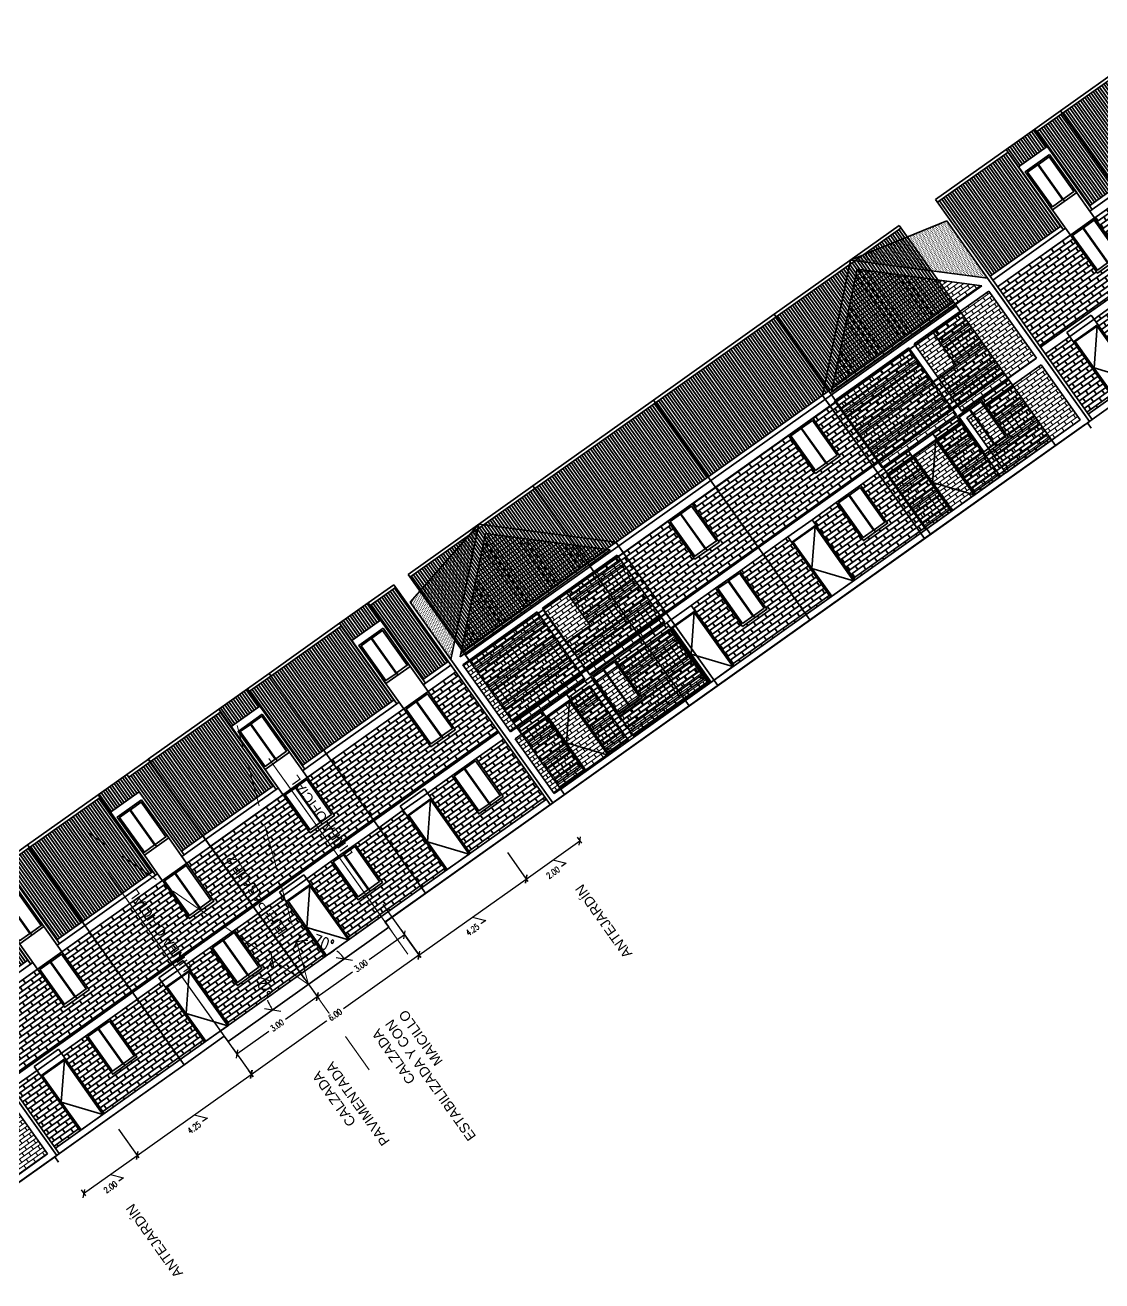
# Model space of a CAD drawing. Header units: metres. Extents: x 12 to 777, y -493 to 333.
# Drawn here: x 590.97 to 623.68, y -449.33 to -411.17 of the extents above; entities that cross this region are included whole.
import ezdxf

# ---------------------------------------------------------------- set-up
doc = ezdxf.new("R2010")
doc.units = ezdxf.units.M
doc.header["$LTSCALE"] = 5
doc.header["$MEASUREMENT"] = 0
doc.linetypes.add('HIDDEN', pattern=[0.375, 0.25, -0.125])
doc.layers.get('0').update_dxf_attribs({"color": 30})
for name, color, linetype, lineweight in [('A-ANNO-DIMS', 3, 'Continuous', 18), ('A-ANNO-TEXT', 3, 'Continuous', 18), ('A-ELEV-MBE1', 7, 'Continuous', 35), ('A-ELEV-OVHD', 3, 'HIDDEN', 18), ('A-ELEV-PATT', 8, 'Continuous', 18), ('A-SECT-MCUT', 7, 'Continuous', 35), ('G-ANNO-SYMB', 3, 'Continuous', 18), ('U-BLDG-TYPE', 7, 'Continuous', 35)]:
    doc.layers.add(name, color=color, linetype=linetype, lineweight=lineweight)
doc.styles.add('E-ARIAL', font='arial.ttf')
doc.styles.add('E-ROMANS', font='romans.shx', dxfattribs={"width": 0.8})
doc.dimstyles.new('E-0100_TICK_18', dxfattribs={"dimscale": 0.001, "dimtxt": 180, "dimasz": 180, "dimexe": 90, "dimexo": 60, "dimgap": 90, "dimtad": 0, "dimzin": 0, "dimdsep": 46, "dimtxsty": 'E-ROMANS', "dimblk": 'OBLIQUE', "dimcen": 90, "dimclrd": 256, "dimclre": 256, "dimclrt": 256, "dimadec": 0, "dimazin": 0, "dimtfac": 1, "dimtmove": 1, "dimatfit": 3, "dimldrblk": 'OPEN90', "dimfxl": 1, "dimtfill": 1, "dimtolj": 1, "dimtzin": 0, "dimarcsym": 0})
doc.dimstyles.new('E-0200_TICK_18', dxfattribs={"dimscale": 0.001, "dimtxt": 360, "dimasz": 360, "dimexe": 180, "dimexo": 120, "dimgap": 180, "dimtad": 0, "dimzin": 0, "dimdsep": 46, "dimtxsty": 'E-ROMANS', "dimblk": 'OBLIQUE', "dimcen": 180, "dimclrd": 256, "dimclre": 256, "dimclrt": 256, "dimadec": 0, "dimazin": 0, "dimtfac": 1, "dimtmove": 1, "dimatfit": 3, "dimldrblk": 'OPEN90', "dimfxl": 1, "dimtfill": 1, "dimtolj": 1, "dimtzin": 0, "dimarcsym": 0})

# ---------------------------------------------------------------- blocks, each defined once
blk = doc.blocks.new('casa atras')
h = blk.add_hatch()
h.set_pattern_fill('LINE', color=256, scale=0.025, angle=54.5872, style=0)
h.set_pattern_definition([(90, (-224.35582, 672.678565), (-0.079375, 7e-18), [])])
h.paths.add_polyline_path([(3.7, 7.552), (2.63, 7.552), (2.63, 5.34), (3.7, 5.34)])
h.paths.add_polyline_path([(0, 8.102), (0, 5.34), (2.63, 5.34), (2.63, 8.102)])
h.paths.add_polyline_path([(3.7, 8.102), (3.7, 5.34), (4.65, 5.34), (4.65, 8.102)])
h.paths.add_polyline_path([(3.7, 8.102), (2.63, 8.102), (2.63, 7.552), (3.7, 7.552)])
h = blk.add_hatch()
h.set_pattern_fill('AR-BRSTD', color=256, scale=0.002029, style=0)
h.set_pattern_definition([(360, (4.75, 2e-12), (1e-10, 0.137426), []), (90, (4.75, 2e-12), (-0.2061134, 0.137426), [0.137426, -0.137426])])
h.paths.add_polyline_path([(2.72, 4.95), (0, 4.95), (0, 2.697), (4.65, 2.697), (4.65, 4.95), (3.61, 4.95), (3.61, 3.732), (2.72, 3.732)])
h.paths.add_polyline_path([(1.817, 0.2), (4.65, 0.2), (4.65, 2.447), (3.626, 2.447), (3.626, 1.026), (2.72, 1.026), (2.72, 2.447), (1.817, 2.447)])
h.paths.add_polyline_path([(0.911, 2.447), (0, 2.447), (0, 0.2), (0.911, 0.2)])
for p, q in [((4.65, 2.697), (0, 2.697)), ((0.911, 2.447), (0, 2.447)), ((0.911, 2.447), (0.911, 0.202)), ((0.911, 2.447), (1.817, 2.447)), ((1.817, 0.202), (1.817, 2.447)), ((2.72, 2.447), (1.817, 2.447)), ((3.153, 1.101), (3.153, 2.398)), ((3.173, 2.447), (3.173, 1.026)), ((3.626, 2.447), (4.65, 2.447)), ((1.817, 2.247), (0.911, 2.247)), ((1.771, 2.222), (0.957, 1.242)), ((0.957, 1.242), (1.771, 0.202))]:
    blk.add_line(p, q)
for points in [[(0, 8.2), (4.65, 8.2)], [(0, 0), (0, 8.2)], [(0, 8.102), (4.65, 8.102)], [(4.65, 0), (4.65, 8.2)], [(0, 5.34), (4.65, 5.34)], [(0, 5.2), (4.65, 5.2)], [(0, 4.95), (4.65, 4.95)], [(3.153, 1.101), (2.771, 1.101), (2.771, 2.398), (3.153, 2.398)], [(3.173, 2.398), (3.575, 2.398), (3.575, 1.101), (3.173, 1.101)], [(4.65, 0.2), (0, 0.2)]]:
    blk.add_lwpolyline(points)
for points in [[(3.61, 4.952), (2.72, 4.952), (2.72, 3.732), (3.61, 3.732)], [(3.626, 2.447), (2.72, 2.447), (2.72, 1.026), (3.626, 1.026)], [(1.771, 2.222), (0.957, 2.222), (0.957, 0.202), (1.771, 0.202)]]:
    blk.add_lwpolyline(points, close=True)
blk = doc.blocks.new('casa atras centro')
h = blk.add_hatch()
h.set_pattern_fill('LINE', color=256, scale=0.025, angle=54.5872, style=0)
h.set_pattern_definition([(90, (-43.53428, -17.8954), (-0.079375, 2e-16), [])])
h.paths.add_polyline_path([(184.522, -683.022), (183.452, -683.022), (183.452, -685.234), (184.522, -685.234)])
h.paths.add_polyline_path([(180.822, -682.472), (180.822, -685.234), (183.452, -685.234), (183.452, -682.472)])
h.paths.add_polyline_path([(184.522, -682.472), (183.452, -682.472), (183.452, -683.022), (184.522, -683.022)])
h.paths.add_polyline_path([(185.322, -685.234), (185.322, -682.472), (184.522, -682.472), (184.522, -685.234)])
h = blk.add_hatch()
h.set_pattern_fill('AR-BRSTD', color=256, scale=0.002029, style=0)
h.set_pattern_definition([(360, (185.57154, -690.57397), (1e-10, 0.137426), []), (90, (185.57154, -690.57397), (-0.2061134, 0.137426), [0.137426, -0.137426])])
h.paths.add_polyline_path([(181.733, -688.127), (180.822, -688.127), (180.822, -690.374), (181.733, -690.374)])
h.paths.add_polyline_path([(185.322, -690.374), (185.322, -688.127), (184.448, -688.127), (184.448, -689.548), (183.542, -689.548), (183.542, -688.127), (182.639, -688.127), (182.639, -690.374)])
h.paths.add_polyline_path([(184.448, -685.624), (184.448, -687.045), (183.542, -687.045), (183.542, -685.624), (180.822, -685.624), (180.822, -687.877), (185.322, -687.877), (185.322, -685.624)])
for p, q in [((183.975, -686.969), (183.975, -685.673)), ((183.995, -685.624), (183.995, -687.045)), ((185.322, -687.877), (180.822, -687.877)), ((181.733, -688.127), (180.822, -688.127)), ((181.733, -688.127), (181.733, -690.372)), ((181.733, -688.127), (182.639, -688.127)), ((182.639, -688.327), (181.733, -688.327)), ((182.592, -688.352), (181.779, -689.332)), ((182.639, -690.372), (182.639, -688.127)), ((183.542, -688.127), (182.639, -688.127)), ((183.975, -689.473), (183.975, -688.176)), ((183.995, -688.127), (183.995, -689.548)), ((184.448, -688.127), (185.322, -688.127)), ((181.779, -689.332), (182.592, -690.372))]:
    blk.add_line(p, q)
for points in [[(180.822, -682.374), (185.322, -682.374)], [(180.822, -690.574), (180.822, -682.374)], [(180.822, -682.472), (185.322, -682.472)], [(185.322, -690.574), (185.322, -682.374)], [(180.822, -685.234), (185.322, -685.234)], [(180.822, -685.374), (185.322, -685.374)], [(180.822, -685.624), (185.322, -685.624)], [(183.975, -686.969), (183.592, -686.969), (183.592, -685.673), (183.975, -685.673)], [(183.995, -685.673), (184.397, -685.673), (184.397, -686.969), (183.995, -686.969)], [(183.975, -689.473), (183.592, -689.473), (183.592, -688.176), (183.975, -688.176)], [(183.995, -688.176), (184.397, -688.176), (184.397, -689.473), (183.995, -689.473)], [(185.322, -690.374), (180.822, -690.374)]]:
    blk.add_lwpolyline(points)
for points in [[(184.448, -685.624), (183.542, -685.624), (183.542, -687.045), (184.448, -687.045)], [(182.592, -688.352), (181.779, -688.352), (181.779, -690.372), (182.592, -690.372)], [(184.448, -688.127), (183.542, -688.127), (183.542, -689.548), (184.448, -689.548)]]:
    blk.add_lwpolyline(points, close=True)
blk = doc.blocks.new('_Oblique')
at = {"color": 0, "linetype": 'ByBlock', "lineweight": -2}
blk.add_line((-0.5, -0.5), (0.5, 0.5), dxfattribs=at)
blk = doc.blocks.new('*D160')
at = {"layer": 'A-ANNO-DIMS', "lineweight": -2, "transparency": 16777216}
for start, end in [(145.4128, 159.9201), (200.9055, 215.4128)]:
    blk.add_arc((599.579, -440.32), 1.337, start, end, dxfattribs=at)
at = {"layer": 'A-ANNO-DIMS', "lineweight": -2, "transparency": 16777216, "xscale": 0.36, "yscale": 0.36, "zscale": 0.36}
for p, rotation in [((598.478, -439.561), 55.41278119081067), ((598.489, -441.095), 305.4127815127763)]:
    blk.add_blockref('_Oblique', p, dxfattribs=dict(at, rotation=rotation))
at = {"layer": 'A-ANNO-DIMS', "transparency": 16777216, "insert": (598.242, -440.33), "char_height": 0.36, "attachment_point": 5, "rotation": 270.4128, "style": 'E-ROMANS', "bg_fill": 3, "box_fill_scale": 1.25, "bg_fill_color": 256, "bg_fill_true_color": 13158600, "bg_fill_transparency": 0}
blk.add_mtext('\\A1;70°', dxfattribs=at)
blk = doc.blocks.new('_Open90')
at = {"color": 0, "linetype": 'ByBlock', "lineweight": -2}
for p, q in [((0, 0), (-1, 0)), ((-0.5, 0.5), (0, 0)), ((0, 0), (-0.5, -0.5))]:
    blk.add_line(p, q, dxfattribs=at)
blk = doc.blocks.new('*D161')
at = {"layer": 'A-ANNO-DIMS', "lineweight": -2, "transparency": 16777216}
for start, end in [(90.9055, 105.4128), (35.4128, 49.9201)]:
    blk.add_arc((599.579, -440.32), 1.337, start, end, dxfattribs=at)
for p, xscale, yscale, zscale, rotation in [((599.223, -439.031), 0.3599999999999999, 0.3599999999999999, 0.3599999999999999, 195.4127811948394), ((600.668, -439.545), 0.36, 0.36, 0.36, 305.4127814212898)]:
    blk.add_blockref('_Oblique', p, dxfattribs=dict(at, xscale=xscale, yscale=yscale, zscale=zscale, rotation=rotation))
at = {"layer": 'A-ANNO-DIMS', "transparency": 16777216, "insert": (600.027, -439.061), "char_height": 0.36, "attachment_point": 5, "rotation": 340.4128, "style": 'E-ROMANS', "bg_fill": 3, "box_fill_scale": 1.25, "bg_fill_color": 256, "bg_fill_true_color": 13158600, "bg_fill_transparency": 0}
blk.add_mtext('\\A1;70°', dxfattribs=at)
blk = doc.blocks.new('*D163')
at = {"layer": 'A-ANNO-DIMS', "lineweight": -2, "transparency": 16777216}
for p, q in [((599.19, -439.772), (599.898, -440.769)), ((599.846, -440.696), (598.876, -441.386)), ((596.745, -441.511), (597.453, -442.508)), ((597.401, -442.434), (598.372, -441.744))]:
    blk.add_line(p, q, dxfattribs=at)
at = {"layer": 'A-ANNO-DIMS', "lineweight": -2, "transparency": 16777216, "xscale": 0.18, "yscale": 0.18, "zscale": 0.18}
for p, rotation in [((599.846, -440.696), 35.41278118758976), ((597.401, -442.434), 215.4127811875897)]:
    blk.add_blockref('_Oblique', p, dxfattribs=dict(at, rotation=rotation))
at = {"layer": 'A-ANNO-DIMS', "transparency": 16777216, "insert": (598.624, -441.565), "char_height": 0.18, "attachment_point": 5, "rotation": 35.4128, "style": 'E-ROMANS', "bg_fill": 3, "box_fill_scale": 1.25, "bg_fill_color": 256, "bg_fill_true_color": 13158600, "bg_fill_transparency": 0}
blk.add_mtext('\\A1;3.00', dxfattribs=at)
blk = doc.blocks.new('*D162')
at = {"layer": 'A-ANNO-DIMS', "lineweight": -2, "transparency": 16777216}
for p, q in [((602.382, -438.654), (602.987, -439.505)), ((602.935, -439.432), (600.637, -441.065)), ((597.841, -443.053), (600.139, -441.42)), ((597.266, -442.244), (597.893, -443.127))]:
    blk.add_line(p, q, dxfattribs=at)
at = {"layer": 'A-ANNO-DIMS', "lineweight": -2, "transparency": 16777216, "xscale": 0.18, "yscale": 0.18, "zscale": 0.18}
for p, rotation in [((602.935, -439.432), 35.41278118758976), ((597.841, -443.053), 215.4127811875897)]:
    blk.add_blockref('_Oblique', p, dxfattribs=dict(at, rotation=rotation))
at = {"layer": 'A-ANNO-DIMS', "transparency": 16777216, "insert": (600.388, -441.242), "char_height": 0.18, "attachment_point": 5, "rotation": 35.4128, "style": 'E-ROMANS', "bg_fill": 3, "box_fill_scale": 1.25, "bg_fill_color": 256, "bg_fill_true_color": 13158600, "bg_fill_transparency": 0}
blk.add_mtext('\\A1;6.00 ', dxfattribs=at)
blk = doc.blocks.new('*D164')
at = {"layer": 'A-ANNO-DIMS', "lineweight": -2, "transparency": 16777216}
for p, q in [((601.838, -437.889), (602.547, -438.886)), ((602.495, -438.813), (601.423, -439.575)), ((599.19, -439.772), (599.898, -440.769)), ((599.846, -440.696), (600.918, -439.934))]:
    blk.add_line(p, q, dxfattribs=at)
at = {"layer": 'A-ANNO-DIMS', "lineweight": -2, "transparency": 16777216, "xscale": 0.18, "yscale": 0.18, "zscale": 0.18}
for p, rotation in [((602.495, -438.813), 35.41278118758976), ((599.846, -440.696), 215.4127811875897)]:
    blk.add_blockref('_Oblique', p, dxfattribs=dict(at, rotation=rotation))
at = {"layer": 'A-ANNO-DIMS', "transparency": 16777216, "insert": (601.171, -439.754), "char_height": 0.18, "attachment_point": 5, "rotation": 35.4128, "style": 'E-ROMANS', "bg_fill": 3, "box_fill_scale": 1.25, "bg_fill_color": 256, "bg_fill_true_color": 13158600, "bg_fill_transparency": 0}
blk.add_mtext('\\A1;3.00 ', dxfattribs=at)
blk = doc.blocks.new('*D206')
at = {"layer": 'A-ANNO-DIMS', "lineweight": -2, "transparency": 16777216}
for p, q in [((593.802, -444.717), (594.425, -445.593)), ((592.746, -446.676), (594.373, -445.519)), ((593.559, -446.098), (593.961, -446.197)), ((593.961, -446.197), (593.814, -446.301)), ((592.666, -446.564), (592.798, -446.749))]:
    blk.add_line(p, q, dxfattribs=at)
at = {"layer": 'A-ANNO-DIMS', "lineweight": -2, "transparency": 16777216, "xscale": 0.18, "yscale": 0.18, "zscale": 0.18}
for p, rotation in [((594.373, -445.519), 35.41278118758974), ((592.746, -446.676), 215.4127811875897)]:
    blk.add_blockref('_Oblique', p, dxfattribs=dict(at, rotation=rotation))
at = {"layer": 'A-ANNO-DIMS', "transparency": 16777216, "insert": (593.562, -446.48), "char_height": 0.18, "attachment_point": 5, "rotation": 35.4128, "style": 'E-ROMANS', "bg_fill": 3, "box_fill_scale": 1.25, "bg_fill_color": 256, "bg_fill_true_color": 13158600, "bg_fill_transparency": 0}
blk.add_mtext('\\A1;2.00', dxfattribs=at)
blk = doc.blocks.new('*D207')
at = {"layer": 'A-ANNO-DIMS', "lineweight": -2, "transparency": 16777216}
for p, q in [((606.19, -437.117), (607.82, -435.958)), ((607.742, -435.849), (607.872, -436.032)), ((605.62, -436.315), (606.242, -437.191)), ((607.005, -436.538), (607.407, -436.636)), ((607.407, -436.636), (607.26, -436.741))]:
    blk.add_line(p, q, dxfattribs=at)
at = {"layer": 'A-ANNO-DIMS', "lineweight": -2, "transparency": 16777216, "xscale": 0.18, "yscale": 0.18, "zscale": 0.18}
for p, rotation in [((607.82, -435.958), 35.41278118758974), ((606.19, -437.117), 215.4127811875897)]:
    blk.add_blockref('_Oblique', p, dxfattribs=dict(at, rotation=rotation))
at = {"layer": 'A-ANNO-DIMS', "transparency": 16777216, "insert": (607.008, -436.92), "char_height": 0.18, "attachment_point": 5, "rotation": 35.4128, "style": 'E-ROMANS', "bg_fill": 3, "box_fill_scale": 1.25, "bg_fill_color": 256, "bg_fill_true_color": 13158600, "bg_fill_transparency": 0}
blk.add_mtext('\\A1;2.00', dxfattribs=at)
blk = doc.blocks.new('*D209')
at = {"layer": 'A-ANNO-DIMS', "lineweight": -2, "transparency": 16777216}
for p, q in [((605.62, -436.315), (606.242, -437.191)), ((602.932, -439.434), (606.19, -437.117)), ((604.561, -438.275), (604.963, -438.374)), ((604.963, -438.374), (604.816, -438.479)), ((602.547, -438.893), (602.984, -439.507))]:
    blk.add_line(p, q, dxfattribs=at)
at = {"layer": 'A-ANNO-DIMS', "lineweight": -2, "transparency": 16777216, "xscale": 0.18, "yscale": 0.18, "zscale": 0.18}
for p, rotation in [((606.19, -437.117), 35.41278118758974), ((602.932, -439.434), 215.4127811875897)]:
    blk.add_blockref('_Oblique', p, dxfattribs=dict(at, rotation=rotation))
at = {"layer": 'A-ANNO-DIMS', "transparency": 16777216, "insert": (604.564, -438.658), "char_height": 0.18, "attachment_point": 5, "rotation": 35.4128, "style": 'E-ROMANS', "bg_fill": 3, "box_fill_scale": 1.25, "bg_fill_color": 256, "bg_fill_true_color": 13158600, "bg_fill_transparency": 0}
blk.add_mtext('\\A1;4.25 ', dxfattribs=at)
blk = doc.blocks.new('*D208')
at = {"layer": 'A-ANNO-DIMS', "lineweight": -2, "transparency": 16777216}
for p, q in [((594.373, -445.519), (597.838, -443.055)), ((597.747, -442.928), (597.891, -443.129)), ((596.106, -444.287), (596.507, -444.386)), ((596.507, -444.386), (596.36, -444.49)), ((593.802, -444.717), (594.425, -445.593))]:
    blk.add_line(p, q, dxfattribs=at)
at = {"layer": 'A-ANNO-DIMS', "lineweight": -2, "transparency": 16777216, "xscale": 0.18, "yscale": 0.18, "zscale": 0.18}
for p, rotation in [((597.838, -443.055), 35.41278118758974), ((594.373, -445.519), 215.4127811875897)]:
    blk.add_blockref('_Oblique', p, dxfattribs=dict(at, rotation=rotation))
at = {"layer": 'A-ANNO-DIMS', "transparency": 16777216, "insert": (596.108, -444.67), "char_height": 0.18, "attachment_point": 5, "rotation": 35.4128, "style": 'E-ROMANS', "bg_fill": 3, "box_fill_scale": 1.25, "bg_fill_color": 256, "bg_fill_true_color": 13158600, "bg_fill_transparency": 0}
blk.add_mtext('\\A1;4.25', dxfattribs=at)
blk = doc.blocks.new('U')
h = blk.add_hatch()
h.set_pattern_fill('LINE', color=256, scale=0.025, angle=196.6165, style=0)
h.set_pattern_definition([(180, (242.832794, -331.46511), (-3e-15, 0.0665151), [])])
h.paths.add_polyline_path([(238.358, -360.679), (236.044, -360.679), (236.044, -361.35), (238.358, -361.35)])
h.paths.add_polyline_path([(236.504, -361.35), (235.961, -361.35), (235.961, -362.246), (236.504, -362.246)])
h.paths.add_polyline_path([(238.358, -362.246), (236.044, -362.246), (236.044, -364.45), (238.358, -364.45)])
h = blk.add_hatch()
h.set_pattern_fill('AR-BRSTD', color=256, scale=0.0017, angle=90, style=0)
h.set_pattern_definition([(90, (0, 0), (-0.11516106, 7e-18), []), (180, (0, 0), (-0.11516106, -0.17272), [0.11516106, -0.11516106])])
h.paths.add_polyline_path([(242.665, -360.679), (240.782, -360.679), (240.782, -361.412), (241.973, -361.412), (241.973, -362.171), (240.782, -362.171), (240.782, -362.928), (242.665, -362.928)])
h.paths.add_polyline_path([(240.782, -364.45), (242.665, -364.45), (242.665, -363.687), (240.782, -363.687)])
h.paths.add_polyline_path([(239.876, -362.178), (238.685, -362.178), (238.685, -364.45), (240.573, -364.45), (240.573, -360.679), (238.685, -360.679), (238.685, -361.418), (239.876, -361.418)])
for p, q in [((240.573, -360.679, -791.211), (240.573, -364.45, -791.211)), ((240.782, -361.412, -791.211), (240.782, -360.679, -791.211)), ((235.961, -361.35, -791.211), (235.961, -362.246, -791.211)), ((237.896, -361.418, -791.211), (238.683, -361.418, -791.211)), ((236.706, -361.798, -791.211), (237.896, -361.798, -791.211)), ((237.833, -361.815, -791.211), (236.746, -361.815, -791.211)), ((238.685, -361.798, -791.211), (239.876, -361.798, -791.211)), ((239.812, -361.815, -791.211), (238.725, -361.815, -791.211)), ((240.782, -361.791, -791.211), (241.973, -361.791, -791.211)), ((241.91, -361.808, -791.211), (240.823, -361.808, -791.211)), ((237.896, -362.178, -791.211), (238.683, -362.178, -791.211)), ((240.782, -362.171, -791.211), (240.782, -362.928, -791.211)), ((242.664, -362.928, -791.211), (240.654, -362.928, -791.211)), ((240.654, -362.928, -791.211), (240.654, -363.687, -791.211)), ((240.782, -363.687, -791.211), (240.782, -362.928, -791.211)), ((240.95, -362.928, -791.211), (240.95, -363.687, -791.211)), ((240.971, -362.966, -791.211), (241.792, -363.648, -791.211)), ((241.792, -363.648, -791.211), (242.664, -362.966, -791.211)), ((240.654, -363.687, -791.211), (242.664, -363.687, -791.211)), ((240.782, -363.687, -791.211), (240.782, -364.45, -791.211))]:
    blk.add_line(p, q)
at = {"elevation": -791.211}
for points in [[(242.833, -360.679), (235.961, -360.679)], [(235.961, -361.35), (235.961, -360.679)], [(236.044, -361.35), (236.044, -360.679)], [(238.358, -361.35), (238.358, -360.679)], [(238.475, -361.425), (238.475, -360.679)], [(238.685, -364.45), (238.685, -360.679)], [(242.665, -360.679), (242.665, -364.45)], [(238.475, -361.35), (235.961, -361.35)], [(236.504, -362.246), (236.504, -361.35)], [(236.746, -361.798), (236.746, -361.461), (237.833, -361.461), (237.833, -361.798)], [(238.725, -361.798), (238.725, -361.461), (239.812, -361.461), (239.812, -361.798)], [(240.823, -361.791), (240.823, -361.454), (241.91, -361.454), (241.91, -361.791)], [(237.833, -361.815), (237.833, -362.135), (236.746, -362.135), (236.746, -361.815)], [(239.812, -361.815), (239.812, -362.135), (238.725, -362.135), (238.725, -361.815)], [(241.91, -361.808), (241.91, -362.128), (240.823, -362.128), (240.823, -361.808)], [(235.961, -364.45), (235.961, -362.246)], [(238.475, -362.246), (235.961, -362.246)], [(236.044, -364.45), (236.044, -362.246)], [(238.358, -364.45), (238.358, -362.246)], [(238.475, -364.45), (238.475, -362.171)], [(242.833, -364.45), (235.961, -364.45)]]:
    blk.add_lwpolyline(points, dxfattribs=at)
for points in [[(236.706, -361.418), (236.706, -362.178), (237.896, -362.178), (237.896, -361.418)], [(238.685, -361.418), (238.685, -362.178), (239.876, -362.178), (239.876, -361.418)], [(240.782, -361.412), (240.782, -362.171), (241.973, -362.171), (241.973, -361.412)], [(240.971, -362.966), (240.971, -363.648), (242.664, -363.648), (242.664, -362.966)]]:
    blk.add_lwpolyline(points, close=True, dxfattribs=at)
blk = doc.blocks.new('elev front casa esquina')
h = blk.add_hatch()
h.set_pattern_fill('LINE', color=256, scale=0.025, angle=196.6165, style=0)
h.set_pattern_definition([(90, (-34.96229, -7e-12), (-0.079375, -4e-15), [])])
h.paths.add_polyline_path([(-2.12, 8.102), (-4.75, 8.102), (-4.75, 5.34), (-2.12, 5.34)])
h.paths.add_polyline_path([(-0.1, 8.102), (-1.05, 8.102), (-1.05, 5.34), (-0.1, 5.34)])
h.paths.add_polyline_path([(-1.05, 8.2), (-2.12, 8.2), (-2.12, 7.552), (-1.05, 7.552)])
h = blk.add_hatch()
h.set_pattern_fill('AR-BRSTD', color=256, scale=0.002029, style=0)
h.set_pattern_definition([(360, (0, 0), (1e-10, 0.137426), []), (90, (0, 0), (-0.2061134, 0.137426), [0.137426, -0.137426])])
h.paths.add_polyline_path([(-2.933, 0.2), (-0.1, 0.2), (-0.1, 2.447), (-1.124, 2.447), (-1.124, 1.026), (-2.03, 1.026), (-2.03, 2.447), (-2.933, 2.447)])
h.paths.add_polyline_path([(-3.839, 2.447), (-4.75, 2.447), (-4.75, 0.2), (-3.839, 0.2)])
h.paths.add_polyline_path([(-1.132, 4.95), (-1.132, 3.529), (-2.038, 3.529), (-2.038, 4.95), (-4.75, 4.95), (-4.75, 2.697), (-0.1, 2.697), (-0.1, 4.95)])
for p, q in [((-1.05, 8.2), (-2.12, 8.2)), ((-1.605, 5.966), (-1.605, 7.263)), ((-1.585, 7.312), (-1.585, 5.891)), ((-2.038, 6.092), (-2.038, 4.95)), ((-1.132, 6.09), (-1.132, 4.95)), ((-1.605, 3.605), (-1.605, 4.901)), ((-1.585, 4.95), (-1.585, 3.529)), ((-0.1, 2.697), (-4.75, 2.697)), ((-3.839, 2.447), (-4.75, 2.447)), ((-2.933, 2.6), (-3.839, 2.6)), ((-3.839, 2.6), (-3.839, 0.202)), ((-3.839, 2.447), (-2.933, 2.447)), ((-2.933, 0.202), (-2.933, 2.6)), ((-2.03, 2.447), (-2.933, 2.447)), ((-1.597, 1.101), (-1.597, 2.398)), ((-1.577, 2.447), (-1.577, 1.026)), ((-1.124, 2.447), (-0.1, 2.447)), ((-2.933, 2.247), (-3.839, 2.247)), ((-2.979, 2.222), (-3.793, 1.242)), ((-3.793, 1.242), (-2.979, 0.202))]:
    blk.add_line(p, q)
for points in [[(-4.75, 8.2), (-2.12, 8.2)], [(-4.75, 0), (-4.75, 8.2)], [(-4.75, 8.102), (-2.12, 8.102)], [(-2.12, 5.2), (-2.12, 8.2)], [(-1.05, 5.2), (-1.05, 8.2)], [(-1.05, 8.2), (-0.1, 8.2)], [(-1.05, 8.102), (-0.1, 8.102)], [(-0.1, 0), (-0.1, 8.2)], [(-2.12, 7.552), (-1.05, 7.552)], [(-1.605, 5.966), (-1.987, 5.966), (-1.987, 7.263), (-1.605, 7.263)], [(-1.585, 7.263), (-1.183, 7.263), (-1.183, 5.966), (-1.585, 5.966)], [(-4.75, 5.34), (-2.12, 5.34)], [(-4.75, 5.2), (-2.038, 5.2)], [(-1.132, 5.2), (-0.1, 5.2)], [(-1.05, 5.34), (-0.1, 5.34)], [(-4.75, 4.95), (-0.1, 4.95)], [(-1.605, 3.605), (-1.987, 3.605), (-1.987, 4.901), (-1.605, 4.901)], [(-1.585, 4.901), (-1.183, 4.901), (-1.183, 3.605), (-1.585, 3.605)], [(-1.597, 1.101), (-1.979, 1.101), (-1.979, 2.398), (-1.597, 2.398)], [(-1.577, 2.398), (-1.175, 2.398), (-1.175, 1.101), (-1.577, 1.101)], [(-0.1, 0.2), (-4.75, 0.2)]]:
    blk.add_lwpolyline(points)
for points in [[(-1.132, 7.312), (-2.038, 7.312), (-2.038, 5.891), (-1.132, 5.891)], [(-1.132, 4.95), (-2.038, 4.95), (-2.038, 3.529), (-1.132, 3.529)], [(-1.124, 2.447), (-2.03, 2.447), (-2.03, 1.026), (-1.124, 1.026)], [(-2.979, 2.222), (-3.793, 2.222), (-3.793, 0.202), (-2.979, 0.202)]]:
    blk.add_lwpolyline(points, close=True)
blk = doc.blocks.new('P')
h = blk.add_hatch()
h.set_pattern_fill('ANGLE', color=256, style=0)
h.set_pattern_definition([(0, (170.91, -301.839), (0, 6.985), [5.08, -1.905]), (90, (170.91, -301.839), (-6.985, 4e-16), [5.08, -1.905])])
h.paths.add_polyline_path([(173.77, -298.764), (171.63, -298.764), (170.91, -301.839)])
at = {"layer": 'A-ELEV-PATT'}
h = blk.add_hatch(dxfattribs=at)
h.set_pattern_fill('DOTS', color=8, scale=0.03, angle=16.6449, style=0)
h.set_pattern_definition([(16.6449, (170.910177, -301.839314), (0.00917307, 0.05245027), [0, -0.047625])])
h.paths.add_polyline_path([(170.91, -301.839), (173.77, -298.764), (171.63, -298.764)])
h = blk.add_hatch(dxfattribs=at)
h.set_pattern_fill('AR-BRSTD', color=8, scale=0.0017, angle=16.6449, style=0)
h.set_pattern_definition([(269.99686, (228.6321, -181.905), (-0.11516106, 6.3e-06), []), (179.99686, (228.6321, -181.905), (-0.1151516, 0.1727263), [0.11516106, -0.11516106])])
h.paths.add_polyline_path([(174.11, -301.939), (174.11, -304.714), (176.61, -304.714), (176.61, -301.939)])
h.paths.add_polyline_path([(174.11, -298.964), (174.11, -301.739), (176.61, -301.739), (176.61, -298.964)])
h.paths.add_polyline_path([(176.862, -298.964), (176.862, -301.739), (178.91, -301.739), (178.91, -298.964)])
h.paths.add_polyline_path([(176.862, -301.939), (176.862, -304.714), (178.91, -304.714), (178.91, -301.939)])
h.paths.add_polyline_path([(173.858, -299.04), (171.254, -301.839), (173.858, -304.639)])
at = {"layer": 'A-SECT-MCUT'}
for p, q in [((170.91, -301.839), (173.77, -298.764)), ((171.63, -298.764), (170.91, -301.839)), ((173.77, -298.764), (171.63, -298.764)), ((173.77, -298.764), (179.11, -298.764)), ((174.01, -298.764), (179.11, -298.764)), ((179.11, -298.764), (179.11, -304.914)), ((179.11, -298.764), (179.11, -304.914)), ((171.254, -301.839), (173.858, -299.04)), ((173.858, -299.04), (173.858, -304.639)), ((174.11, -298.964), (176.61, -298.964)), ((174.11, -298.964), (174.11, -301.739)), ((176.61, -298.964), (176.61, -301.739)), ((176.862, -298.964), (178.91, -298.964)), ((176.862, -298.964), (176.862, -301.739)), ((178.91, -298.964), (178.91, -301.739)), ((173.77, -304.914), (170.91, -301.839)), ((173.858, -304.639), (171.254, -301.839)), ((174.11, -301.939), (174.11, -304.714)), ((176.61, -301.939), (176.61, -304.714)), ((176.862, -301.939), (176.862, -304.714)), ((178.91, -301.939), (178.91, -304.714)), ((179.11, -304.914), (173.77, -304.914)), ((179.11, -304.914), (174.01, -304.914)), ((176.61, -304.714), (174.11, -304.714)), ((178.91, -304.714), (176.862, -304.714))]:
    blk.add_line(p, q, dxfattribs=at)
for points in [[(176.61, -301.739), (174.11, -301.739)], [(178.91, -301.739), (176.862, -301.739)], [(176.61, -301.939), (174.11, -301.939)], [(178.91, -301.939), (176.862, -301.939)]]:
    blk.add_lwpolyline(points, dxfattribs=at)

msp = doc.modelspace()

# ---------------------------------------------------------------- linework, layer by layer
at = {"layer": 'A-ELEV-OVHD'}
msp.add_line((596.355, -435.786), (601.555, -443.1), dxfattribs=at)
at = {"layer": 'A-SECT-MCUT'}
for p, q in [((623.358, -423.411), (623.244, -423.249)), ((591.982, -445.721), (591.867, -445.56))]:
    msp.add_line(p, q, dxfattribs=at)
for points in [[(623.244, -423.25), (625.122, -421.915), (627.062, -420.535), (628.396, -419.587), (628.511, -419.748), (633.396, -416.274), (633.282, -416.113), (638.495, -412.407)], [(607.118, -434.717), (611.997, -431.248), (618.278, -426.783), (623.157, -423.314)], [(591.867, -445.56), (593.745, -444.225), (595.685, -442.845), (597.019, -441.897), (597.134, -442.058), (602.019, -438.585), (601.905, -438.423), (607.118, -434.717)], [(543.419, -480.006), (562.165, -466.678), (564.307, -465.155), (565.642, -464.206), (565.757, -464.367), (570.642, -460.894), (570.527, -460.733), (591.926, -445.518)]]:
    msp.add_lwpolyline(points, dxfattribs=at)
at = {"layer": 'G-ANNO-SYMB'}
for p, q in [((598.371, -433.454), (602.117, -438.722)), ((598.854, -434.132), (602.599, -439.4)), ((593.486, -436.928), (597.231, -442.195)), ((593.966, -437.603), (597.711, -442.87))]:
    msp.add_line(p, q, dxfattribs=at)

# ---------------------------------------------------------------- block references
at = {"layer": 'A-ELEV-MBE1', "xscale": 1.193338069368041, "yscale": 1.193338069368041, "zscale": 1.193338069368041, "rotation": 305.4127811284727}
msp.add_blockref('U', (813.708, 67.73, 944.182), dxfattribs=at)
at = {"layer": 'A-ELEV-MBE1'}
for name, p, rotation in [('elev front casa esquina', (627.255, -420.399), 35.41278118753384), ('casa atras', (618.481, -426.637), 35.41278118751632), ('casa atras centro', (67.282, 28.793), 35.41278118751632), ('casa atras centro', (63.614, 26.185), 35.41278118751632), ('casa atras', (607.356, -434.547), 35.41278118751632)]:
    msp.add_blockref(name, p, dxfattribs=dict(at, rotation=rotation))
at = {"layer": 'U-BLDG-TYPE'}
for p, rotation in [((763.009, -104.111), 305.4127811284766), ((731.632, -126.421), 305.4127811284768)]:
    msp.add_blockref('P', p, dxfattribs=dict(at, rotation=rotation))
at = {"layer": 'U-BLDG-TYPE', "xscale": -1, "rotation": 125.4127812465727}
msp.add_blockref('P', (259.72, -461.949), dxfattribs=at)

# ---------------------------------------------------------------- texts
at = {"layer": 'A-ANNO-TEXT', "char_height": 0.3, "width": 4.67313, "attachment_point": 4, "rotation": 125.4128, "style": 'E-ARIAL'}
for insert in [(600.823, -436.423), (595.937, -439.897)]:
    msp.add_mtext('\\pt4;LINEA OFICIAL', dxfattribs=dict(at, insert=insert))

# ---------------------------------------------------------------- next in the draw order: dimensions: what is measured, and where the dimension line sits
at = {"layer": 'A-ANNO-DIMS'}
dim = msp.add_angular_dim_2l(base=(598.268, -440.059), line1=((599.579, -440.32, -791.211), (592.857, -435.686, -791.211)), line2=((602.024, -438.582, -791.211), (597.745, -441.624, -791.211)), dimstyle='E-0200_TICK_18', dxfattribs=at)
dim.commit()
dim.dimension.update_dxf_attribs({"geometry": '*D160', "text_midpoint": (598.242, -440.33, -791.211)})

# ---------------------------------------------------------------- next in the draw order: linework, layer by layer
at = {"layer": 'A-ELEV-OVHD'}
msp.add_line((599.579, -440.32), (597.409, -432.449), dxfattribs=at)

# ---------------------------------------------------------------- next in the draw order: dimensions: what is measured, and where the dimension line sits
at = {"layer": 'A-ANNO-DIMS'}
dim = msp.add_angular_dim_2l(base=(600.272, -439.177), line1=((599.579, -440.32, -791.211), (597.409, -432.449, -791.211)), line2=((597.745, -441.624, -791.211), (602.024, -438.582, -791.211)), dimstyle='E-0200_TICK_18', dxfattribs=at)
dim.commit()
dim.dimension.update_dxf_attribs({"geometry": '*D161', "text_midpoint": (600.027, -439.061, -791.211)})

# ---------------------------------------------------------------- next in the draw order: linework, layer by layer
at = {"layer": 'A-ELEV-OVHD'}
msp.add_line((599.579, -440.32), (592.857, -435.686), dxfattribs=at)

# ---------------------------------------------------------------- next in the draw order: dimensions: what is measured, and where the dimension line sits
at = {"layer": 'A-ANNO-DIMS'}
dim = msp.add_linear_dim(base=(597.401, -442.434, -1582.421), p1=(599.155, -439.724, -1582.421), p2=(596.71, -441.462, -791.211), angle=215.4128, dimstyle='E-0100_TICK_18', dxfattribs=at)
dim.commit()
dim.dimension.update_dxf_attribs({"geometry": '*D163', "text_midpoint": (598.624, -441.565, -1582.421), "dimtype": 160})

# ---------------------------------------------------------------- next in the draw order: dimensions: what is measured, and where the dimension line sits
dim = msp.add_linear_dim(base=(597.841, -443.053, -1582.421), p1=(602.347, -438.605, -1582.421), p2=(597.231, -442.195, -1582.421), angle=215.4128, text='6.00 ', dimstyle='E-0100_TICK_18', dxfattribs=at)
dim.commit()
dim.dimension.update_dxf_attribs({"geometry": '*D162', "text_midpoint": (600.388, -441.242, -1582.421), "dimtype": 160})

# ---------------------------------------------------------------- next in the draw order: texts
at = {"layer": 'A-ANNO-TEXT', "char_height": 0.3, "width": 4.67313, "rotation": 125.4128, "style": 'E-ARIAL'}
for s, insert, attachment_point in [('\\pt4;EJE PASAJE 2', (598.816, -438.748), 4), ('\\pt4;CALZADA ESTABILIZADA Y CON MAICILLO', (602.012, -441.437), 6), ('\\pt4;CALZADA\\PPAVIMENTADA', (599.997, -442.87), 6)]:
    msp.add_mtext(s, dxfattribs=dict(at, insert=insert, attachment_point=attachment_point))

# ---------------------------------------------------------------- next in the draw order: dimensions: what is measured, and where the dimension line sits
at = {"layer": 'A-ANNO-DIMS'}
dim = msp.add_linear_dim(base=(602.495, -438.813, -1582.421), p1=(599.155, -439.724, -791.211), p2=(601.804, -437.84, -791.211), angle=35.4128, text='3.00 ', dimstyle='E-0100_TICK_18', dxfattribs=at)
dim.commit()
dim.dimension.update_dxf_attribs({"geometry": '*D164', "text_midpoint": (601.171, -439.754, -1582.421), "dimtype": 160})

# ---------------------------------------------------------------- next in the draw order: linework, layer by layer
at = {"layer": 'A-SECT-MCUT'}
msp.add_lwpolyline([(591.665, -445.704), (593.542, -444.369), (595.684, -442.846), (597.019, -441.897), (597.134, -442.058), (602.019, -438.585), (601.905, -438.424), (623.304, -423.208)], dxfattribs=at)

# ---------------------------------------------------------------- next in the draw order: dimensions: what is measured, and where the dimension line sits
at = {"layer": 'A-ANNO-DIMS', "color": 3}
for base, p1, p2, picture, middle in [((607.82, -435.958, -1582.421), (605.585, -436.266, -1582.421), (607.708, -435.8, -1582.421), '*D207', (607.187, -436.793, -1582.421)), ((594.373, -445.519, -1582.421), (592.631, -446.515, -1582.421), (593.768, -444.668, -1582.421), '*D206', (593.741, -446.353, -1582.421))]:
    dim = msp.add_linear_dim(base=base, p1=p1, p2=p2, angle=215.4128, dimstyle='E-0100_TICK_18', dxfattribs=at)
    dim.commit()
    dim.dimension.update_dxf_attribs({"geometry": picture, "text_midpoint": middle, "dimtype": 160})

# ---------------------------------------------------------------- next in the draw order: texts
at = {"layer": 'A-ANNO-TEXT', "char_height": 0.3, "width": 4.67313, "attachment_point": 6, "rotation": 125.4128, "style": 'E-ARIAL'}
for insert in [(607.786, -437.33), (594.134, -447.041)]:
    msp.add_mtext('\\pt4;ANTEJARDÍN', dxfattribs=dict(at, insert=insert))

# ---------------------------------------------------------------- next in the draw order: dimensions: what is measured, and where the dimension line sits
at = {"layer": 'A-ANNO-DIMS', "color": 3}
dim = msp.add_linear_dim(base=(606.19, -437.117, -1582.421), p1=(602.513, -438.844, -1582.421), p2=(605.585, -436.266, -1582.421), angle=215.4128, text='4.25 ', dimstyle='E-0100_TICK_18', dxfattribs=at)
dim.commit()
dim.dimension.update_dxf_attribs({"geometry": '*D209', "text_midpoint": (604.743, -438.531, -1582.421), "dimtype": 160})
dim = msp.add_linear_dim(base=(597.838, -443.055, -1582.421), p1=(593.768, -444.668, -1582.421), p2=(597.713, -442.879, -1582.421), angle=215.4128, dimstyle='E-0100_TICK_18', dxfattribs=at)
dim.commit()
dim.dimension.update_dxf_attribs({"geometry": '*D208', "text_midpoint": (596.287, -444.543, -1582.421), "dimtype": 160})

# ---------------------------------------------------------------- next in the draw order: block references
at = {"layer": 'A-ELEV-MBE1', "rotation": 35.41278118753384}
for p in [(607.002, -434.799), (595.877, -442.708)]:
    msp.add_blockref('elev front casa esquina', p, dxfattribs=at)
at = {"layer": 'A-ELEV-MBE1', "xscale": 1.193338069368044, "yscale": 1.193338069368044, "zscale": 1.193338069368044, "rotation": 305.4127811284725}
for p in [(785.998, 48.028, 944.182), (782.331, 45.421, 944.182)]:
    msp.add_blockref('U', p, dxfattribs=at)

doc.saveas('drawing.dxf')
